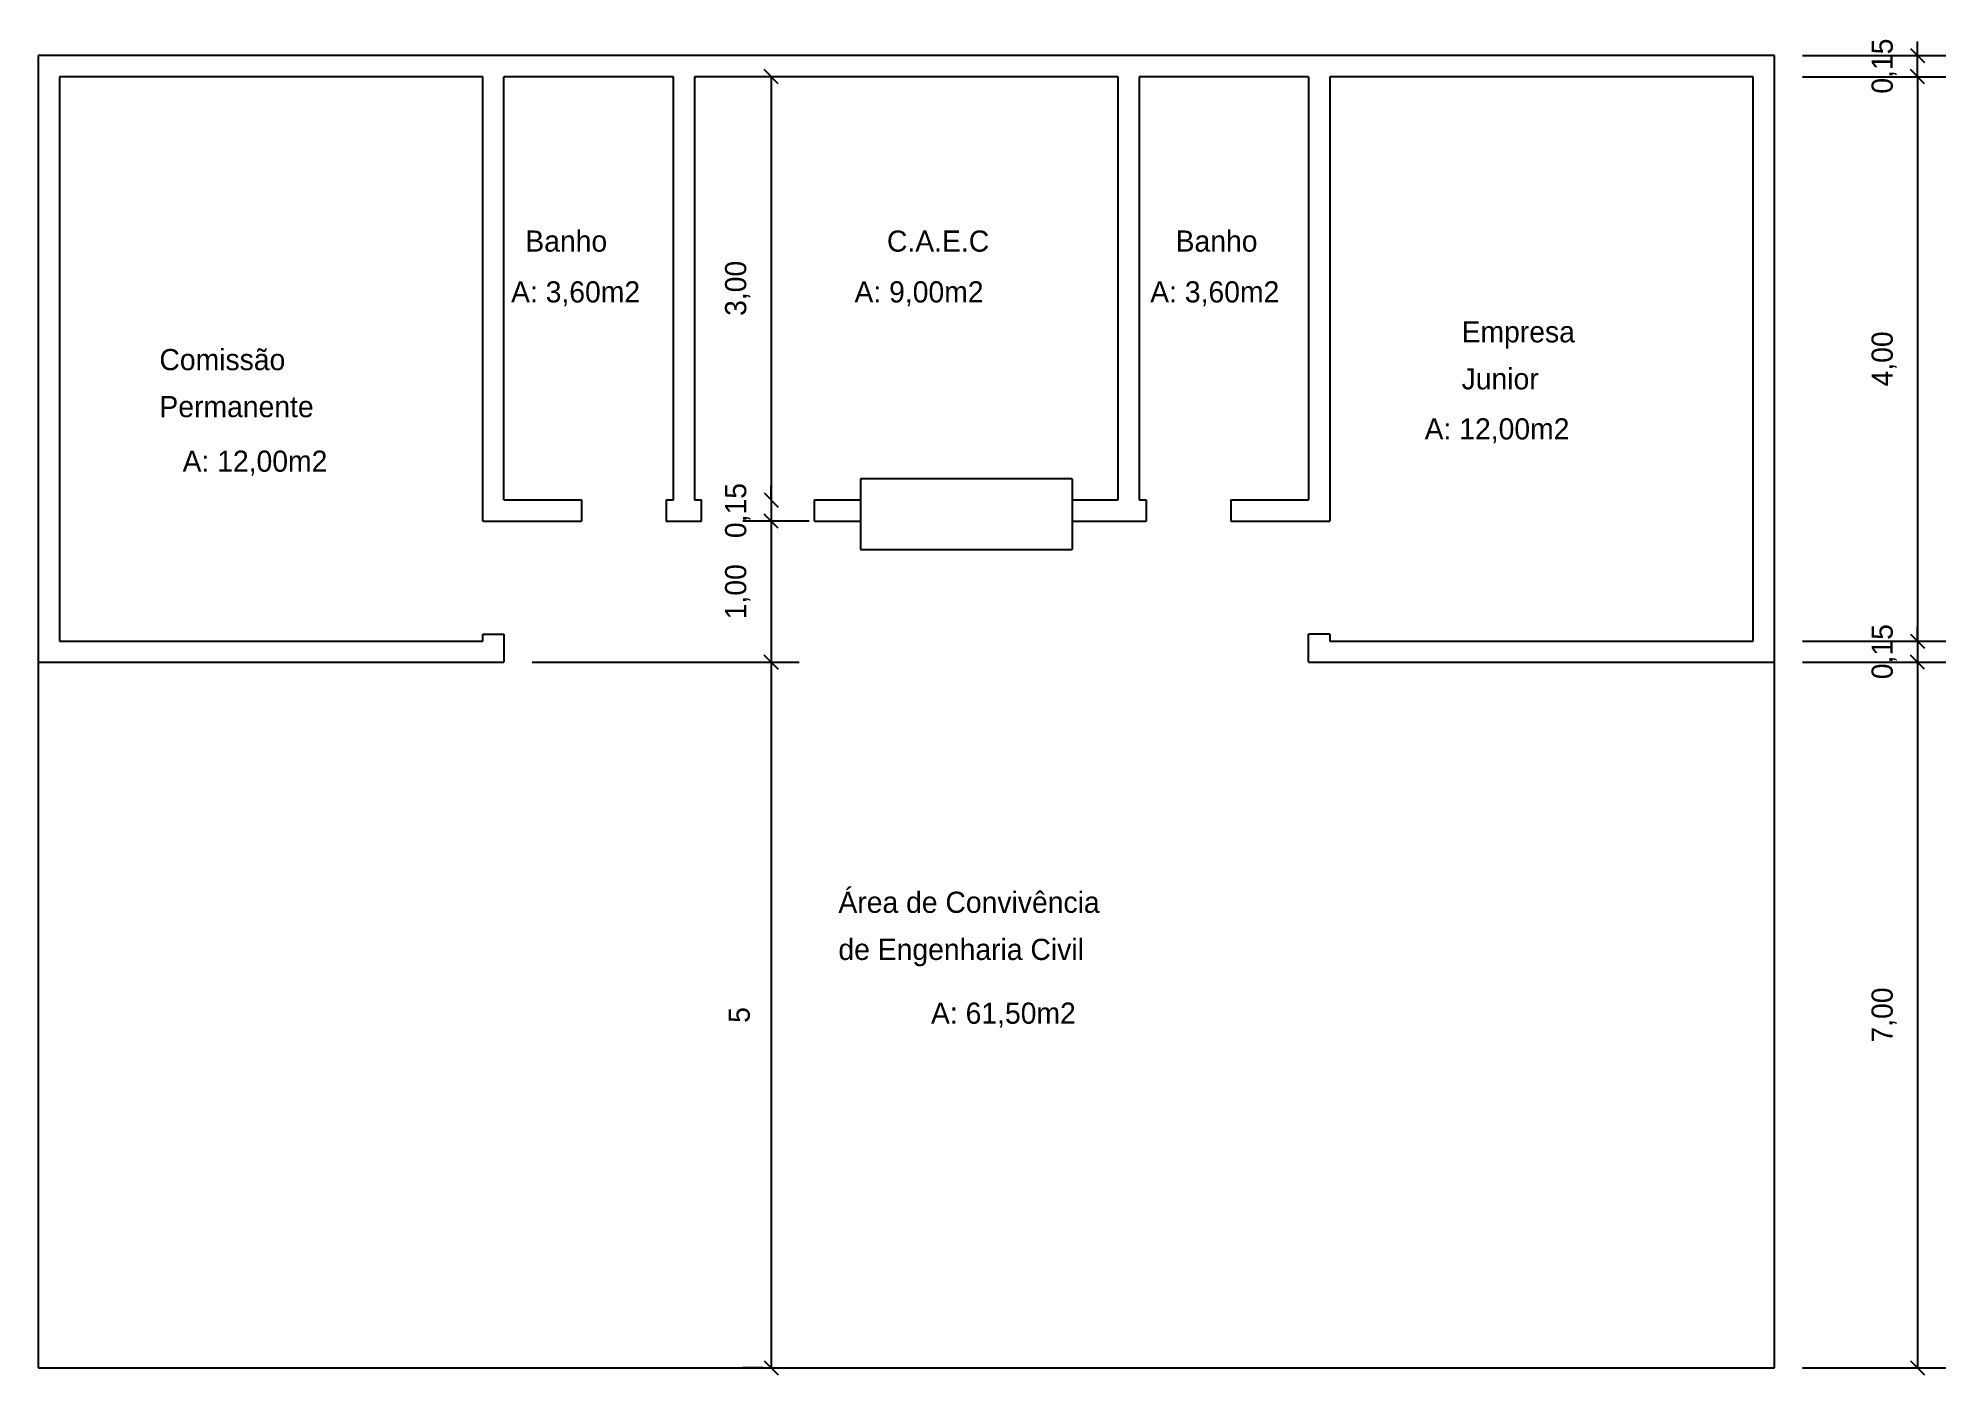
# Model space of a CAD drawing. Header units: millimetres. Extents: x 82.7 to 96.2, y 94.7 to 104.1.
import ezdxf

# ---------------------------------------------------------------- set-up
doc = ezdxf.new("R2010")
doc.units = ezdxf.units.MM
doc.dimstyles.new('ISO-25', dxfattribs={"dimtxt": 2.5, "dimasz": 2.5, "dimexe": 1.25, "dimexo": 0.625, "dimtad": 1, "dimtxsty": 'Standard', "dimcen": 2.5, "dimadec": 0, "dimazin": 0, "dimtfac": 1, "dimtmove": 0, "dimatfit": 3, "dimfxl": 0, "dimarcsym": 0})

# ---------------------------------------------------------------- blocks, each defined once
blk = doc.blocks.new('_Oblique')
at = {"color": 0, "linetype": 'ByBlock', "lineweight": -2}
blk.add_line((-0.5, -0.5), (0.5, 0.5), dxfattribs=at)
blk = doc.blocks.new('*D1')
at = {"color": 0, "lineweight": -2}
for p, q in [((95.224, 103.874), (96.238, 103.874)), ((96.038, 103.874), (96.038, 99.874)), ((95.224, 99.874), (96.238, 99.874))]:
    blk.add_line(p, q, dxfattribs=at)
at = {"layer": 'Defpoints', "color": 0}
for p in [(95.024, 103.874), (95.024, 99.874), (96.038, 99.874)]:
    blk.add_point(p, dxfattribs=at)
at = {"color": 0, "lineweight": -2, "xscale": 0.1, "yscale": 0.1, "zscale": 0.1}
for p, rotation in [((96.038, 103.874), 90), ((96.038, 99.874), 270)]:
    blk.add_blockref('_Oblique', p, dxfattribs=dict(at, rotation=rotation))
at = {"color": 0, "insert": (95.801, 101.874), "char_height": 0.15, "attachment_point": 5, "rotation": 90}
blk.add_mtext('4,00', dxfattribs=at)
blk = doc.blocks.new('*D2')
at = {"color": 0, "lineweight": -2}
for p, q in [((95.224, 99.724), (96.238, 99.724)), ((96.038, 99.724), (96.038, 94.724)), ((95.224, 94.724), (96.238, 94.724))]:
    blk.add_line(p, q, dxfattribs=at)
at = {"layer": 'Defpoints', "color": 0}
for p in [(95.024, 99.724), (95.024, 94.724), (96.038, 94.724)]:
    blk.add_point(p, dxfattribs=at)
at = {"color": 0, "lineweight": -2, "xscale": 0.1, "yscale": 0.1, "zscale": 0.1}
for p, rotation in [((96.038, 99.724), 90), ((96.038, 94.724), 270)]:
    blk.add_blockref('_Oblique', p, dxfattribs=dict(at, rotation=rotation))
at = {"color": 0, "insert": (95.801, 97.224), "char_height": 0.15, "attachment_point": 5, "rotation": 90}
blk.add_mtext('7,00', dxfattribs=at)
blk = doc.blocks.new('*D3')
at = {"color": 0, "lineweight": -2}
for p, q in [((95.224, 99.874), (96.238, 99.874)), ((96.038, 99.874), (96.038, 99.974)), ((96.038, 99.874), (96.038, 99.724)), ((96.038, 99.724), (96.038, 99.624))]:
    blk.add_line(p, q, dxfattribs=at)
at = {"layer": 'Defpoints', "color": 0}
for p in [(95.024, 99.874), (96.038, 99.724), (96.038, 99.724)]:
    blk.add_point(p, dxfattribs=at)
at = {"color": 0, "lineweight": -2, "xscale": 0.1, "yscale": 0.1, "zscale": 0.1}
for p, rotation in [((96.038, 99.874), 270), ((96.038, 99.724), 90)]:
    blk.add_blockref('_Oblique', p, dxfattribs=dict(at, rotation=rotation))
at = {"color": 0, "insert": (95.801, 99.799), "char_height": 0.15, "attachment_point": 5, "rotation": 90}
blk.add_mtext('0,15', dxfattribs=at)
blk = doc.blocks.new('*D4')
at = {"color": 0, "lineweight": -2}
for p, q in [((96.038, 104.024), (96.038, 104.124)), ((95.224, 104.024), (96.238, 104.024)), ((96.038, 103.874), (96.038, 104.024)), ((95.224, 103.874), (96.238, 103.874)), ((96.038, 103.874), (96.038, 103.774))]:
    blk.add_line(p, q, dxfattribs=at)
at = {"layer": 'Defpoints', "color": 0}
for p in [(95.024, 104.024), (96.038, 104.024), (95.024, 103.874)]:
    blk.add_point(p, dxfattribs=at)
at = {"color": 0, "lineweight": -2, "xscale": 0.1, "yscale": 0.1, "zscale": 0.1}
for p, rotation in [((96.038, 104.024), 270), ((96.038, 103.874), 90)]:
    blk.add_blockref('_Oblique', p, dxfattribs=dict(at, rotation=rotation))
at = {"color": 0, "insert": (95.801, 103.949), "char_height": 0.15, "attachment_point": 5, "rotation": 90}
blk.add_mtext('0,15', dxfattribs=at)
blk = doc.blocks.new('*D5')
at = {"color": 0, "lineweight": -2}
for p, q in [((88.674, 103.874), (87.716, 103.874)), ((87.916, 103.874), (87.916, 100.874))]:
    blk.add_line(p, q, dxfattribs=at)
at = {"layer": 'Defpoints', "color": 0}
for p in [(88.874, 103.874), (87.916, 100.874), (87.916, 100.874)]:
    blk.add_point(p, dxfattribs=at)
at = {"color": 0, "lineweight": -2, "xscale": 0.1, "yscale": 0.1, "zscale": 0.1}
for p, rotation in [((87.916, 103.874), 90), ((87.916, 100.874), 270)]:
    blk.add_blockref('_Oblique', p, dxfattribs=dict(at, rotation=rotation))
at = {"color": 0, "insert": (87.679, 102.374), "char_height": 0.15, "attachment_point": 5, "rotation": 90}
blk.add_mtext('3,00', dxfattribs=at)
blk = doc.blocks.new('*D6')
at = {"color": 0, "lineweight": -2}
for p, q in [((87.916, 100.874), (87.916, 100.974)), ((87.916, 100.874), (87.916, 100.724)), ((88.024, 100.724), (87.716, 100.724)), ((87.916, 100.724), (87.916, 100.624))]:
    blk.add_line(p, q, dxfattribs=at)
at = {"layer": 'Defpoints', "color": 0}
for p in [(87.916, 100.874), (87.916, 100.724), (88.224, 100.724)]:
    blk.add_point(p, dxfattribs=at)
at = {"color": 0, "lineweight": -2, "xscale": 0.1, "yscale": 0.1, "zscale": 0.1}
for p, rotation in [((87.916, 100.874), 270), ((87.916, 100.724), 90)]:
    blk.add_blockref('_Oblique', p, dxfattribs=dict(at, rotation=rotation))
at = {"color": 0, "insert": (87.679, 100.799), "char_height": 0.15, "attachment_point": 5, "rotation": 90}
blk.add_mtext('0,15', dxfattribs=at)
blk = doc.blocks.new('*D7')
at = {"color": 0, "lineweight": -2}
for p, q in [((88.186, 100.724), (87.716, 100.724)), ((87.916, 100.724), (87.916, 99.724)), ((87.574, 99.724), (88.116, 99.724))]:
    blk.add_line(p, q, dxfattribs=at)
at = {"layer": 'Defpoints', "color": 0}
for p in [(88.386, 100.724), (87.374, 99.724), (87.916, 99.724)]:
    blk.add_point(p, dxfattribs=at)
at = {"color": 0, "lineweight": -2, "xscale": 0.1, "yscale": 0.1, "zscale": 0.1}
for p, rotation in [((87.916, 100.724), 90), ((87.916, 99.724), 270)]:
    blk.add_blockref('_Oblique', p, dxfattribs=dict(at, rotation=rotation))
at = {"color": 0, "insert": (87.679, 100.224), "char_height": 0.15, "attachment_point": 5, "rotation": 90}
blk.add_mtext('1,00', dxfattribs=at)
blk = doc.blocks.new('*D9')
at = {"color": 0, "lineweight": -2}
for p, q in [((86.224, 99.724), (88.116, 99.724)), ((87.916, 99.724), (87.916, 94.724)), ((87.857, 94.724), (87.716, 94.724))]:
    blk.add_line(p, q, dxfattribs=at)
at = {"layer": 'Defpoints', "color": 0}
for p in [(86.024, 99.724), (87.916, 94.724), (88.057, 94.724)]:
    blk.add_point(p, dxfattribs=at)
at = {"color": 0, "lineweight": -2, "xscale": 0.1, "yscale": 0.1, "zscale": 0.1}
for p, rotation in [((87.916, 99.724), 90), ((87.916, 94.724), 270)]:
    blk.add_blockref('_Oblique', p, dxfattribs=dict(at, rotation=rotation))
at = {"color": 0, "insert": (87.691, 97.224), "char_height": 0.15, "attachment_point": 5, "rotation": 90}
blk.add_mtext('5', dxfattribs=at)

msp = doc.modelspace()

# ---------------------------------------------------------------- linework, layer by layer
for p, q in [((95.024, 104.024), (82.724, 104.024)), ((82.724, 104.024), (82.724, 94.724)), ((95.024, 94.724), (95.024, 104.024)), ((82.874, 103.874), (82.874, 99.874)), ((85.874, 103.874), (82.874, 103.874)), ((85.874, 100.724), (85.874, 103.874)), ((87.224, 103.874), (86.024, 103.874)), ((86.024, 100.874), (86.024, 103.874)), ((87.224, 100.874), (87.224, 103.874)), ((90.374, 103.874), (87.374, 103.874)), ((87.374, 103.874), (87.374, 100.874)), ((90.374, 100.874), (90.374, 103.874)), ((90.524, 103.874), (90.524, 100.874)), ((91.724, 103.874), (90.524, 103.874)), ((91.724, 103.874), (91.724, 100.874)), ((94.874, 103.874), (91.874, 103.874)), ((91.874, 103.874), (91.874, 100.724)), ((94.874, 99.874), (94.874, 103.874)), ((88.549, 101.024), (88.549, 100.524)), ((90.049, 101.024), (88.549, 101.024)), ((90.049, 101.024), (90.049, 100.524)), ((86.024, 100.874), (86.574, 100.874)), ((86.574, 100.874), (86.574, 100.724)), ((87.174, 100.874), (87.174, 100.724)), ((87.174, 100.874), (87.224, 100.874)), ((87.374, 100.874), (87.424, 100.874)), ((87.424, 100.724), (87.424, 100.874)), ((88.224, 100.724), (88.224, 100.874)), ((88.224, 100.874), (88.549, 100.874)), ((90.049, 100.874), (90.374, 100.874)), ((90.524, 100.874), (90.574, 100.874)), ((90.574, 100.874), (90.574, 100.724)), ((91.174, 100.874), (91.174, 100.724)), ((91.174, 100.874), (91.724, 100.874)), ((85.874, 100.724), (86.574, 100.724)), ((87.174, 100.724), (87.424, 100.724)), ((88.224, 100.724), (88.549, 100.724)), ((90.049, 100.724), (90.574, 100.724)), ((91.174, 100.724), (91.874, 100.724)), ((88.549, 100.524), (90.049, 100.524)), ((82.874, 99.874), (85.874, 99.874)), ((85.874, 99.874), (85.874, 99.924)), ((85.874, 99.924), (86.024, 99.924)), ((86.024, 99.924), (86.024, 99.724)), ((91.724, 99.724), (91.724, 99.924)), ((91.874, 99.924), (91.724, 99.924)), ((91.874, 99.924), (91.874, 99.874)), ((91.874, 99.874), (94.874, 99.874)), ((82.724, 99.724), (86.024, 99.724)), ((91.724, 99.724), (95.024, 99.724)), ((82.724, 94.724), (95.024, 94.724))]:
    msp.add_line(p, q)

# ---------------------------------------------------------------- texts
for s, p in [('Banho', (86.175, 102.634)), ('C.A.E.C', (88.737, 102.634)), ('Banho', (90.782, 102.634)), ('A: 3,60m2', (86.074, 102.274)), ('A: 9,00m2', (88.507, 102.274)), ('A: 3,60m2', (90.602, 102.274)), ('Empresa', (92.808, 101.991)), ('Comissão ', (83.583, 101.794)), ('Junior', (92.808, 101.658)), ('Permanente', (83.583, 101.461)), ('A: 12,00m2', (92.546, 101.303)), ('A: 12,00m2', (83.747, 101.074)), ('Área de Convivência', (88.393, 97.948)), ('de Engenharia Civil', (88.393, 97.614)), ('A: 61,50m2', (89.049, 97.162))]:
    msp.add_text(s, height=0.15).set_placement(p)

# ---------------------------------------------------------------- dimensions: what is measured, and where the dimension line sits
for base, p1, p2, picture, middle in [((96.038, 104.024), (95.024, 103.874), (95.024, 104.024), '*D4', (96.038, 103.949)), ((87.916, 100.724), (87.916, 100.874), (88.224, 100.724), '*D6', (87.916, 100.799)), ((96.038, 99.724), (95.024, 99.874), (96.038, 99.724), '*D3', (96.038, 99.799))]:
    dim = msp.add_linear_dim(base=base, p1=p1, p2=p2, angle=90, dimstyle='ISO-25', override={"dimtxt": 0.15, "dimasz": 0.1, "dimexe": 0.2, "dimexo": 0.2, "dimgap": 0.15, "dimblk1": 'Oblique', "dimblk2": 'Oblique', "dimsah": 1})
    dim.commit()
    dim.dimension.update_dxf_attribs({"geometry": picture, "text_midpoint": middle, "dimtype": 160})
for base, p1, p2, text, override, picture, middle in [((87.916, 100.874), (88.874, 103.874), (87.916, 100.874), '3,00', {"dimtxt": 0.15, "dimasz": 0.1, "dimexe": 0.2, "dimexo": 0.2, "dimgap": 0.15, "dimblk1": 'Oblique', "dimblk2": 'Oblique', "dimsah": 1}, '*D5', (87.679, 102.374)), ((96.038, 99.874), (95.024, 103.874), (95.024, 99.874), '4,00', {"dimtxt": 0.15, "dimasz": 0.1, "dimexe": 0.2, "dimexo": 0.2, "dimgap": 0.15, "dimblk1": 'Oblique', "dimblk2": 'Oblique', "dimsah": 1}, '*D1', (95.801, 101.874)), ((87.916, 99.724), (88.386, 100.724), (87.374, 99.724), '1,00', {"dimtxt": 0.15, "dimasz": 0.1, "dimexe": 0.2, "dimexo": 0.2, "dimgap": 0.15, "dimtad": 1, "dimjust": 0, "dimdec": 2, "dimblk1": 'Oblique', "dimblk2": 'Oblique', "dimsah": 1, "dimtmove": 0}, '*D7', (87.679, 100.224)), ((96.038, 94.724), (95.024, 99.724), (95.024, 94.724), '7,00', {"dimtxt": 0.15, "dimasz": 0.1, "dimexe": 0.2, "dimexo": 0.2, "dimgap": 0.15, "dimblk1": 'Oblique', "dimblk2": 'Oblique', "dimsah": 1}, '*D2', (95.801, 97.224))]:
    dim = msp.add_linear_dim(base=base, p1=p1, p2=p2, angle=90, text=text, dimstyle='ISO-25', override=override)
    dim.commit()
    dim.dimension.update_dxf_attribs({"geometry": picture, "text_midpoint": middle})
dim = msp.add_linear_dim(base=(87.916, 94.724), p1=(86.024, 99.724), p2=(88.057, 94.724), angle=90, dimstyle='ISO-25', override={"dimtxt": 0.15, "dimasz": 0.1, "dimexe": 0.2, "dimexo": 0.2, "dimgap": 0.15, "dimblk1": 'Oblique', "dimblk2": 'Oblique', "dimsah": 1})
dim.commit()
dim.dimension.update_dxf_attribs({"geometry": '*D9', "text_midpoint": (87.691, 97.224)})

doc.saveas('drawing.dxf')
